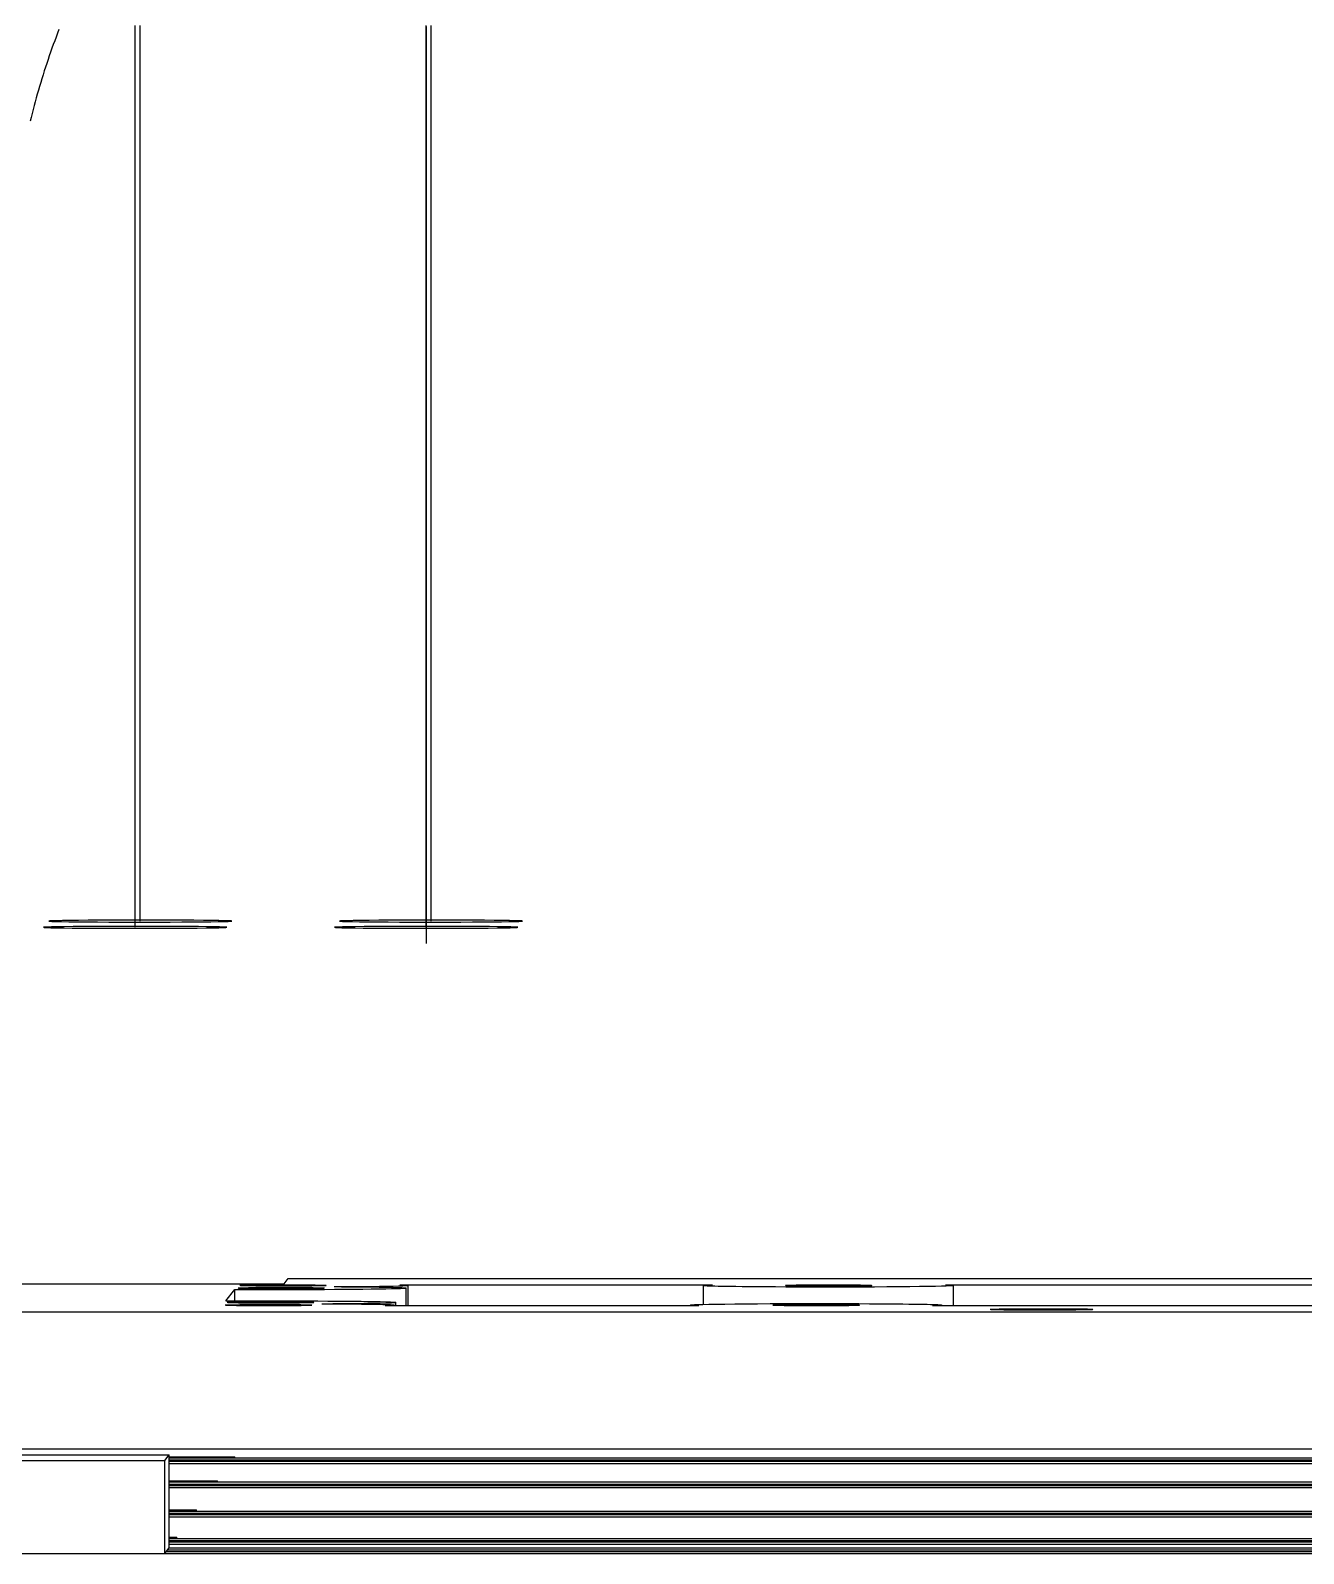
# Model space of a CAD drawing. Header units: millimetres. Extents: x -226 to 218, y -316 to 313.
# Drawn here: x -183.1 to -127.7, y -245.1 to -178.8 of the extents above; entities that cross this region are included whole.
import ezdxf

# ---------------------------------------------------------------- set-up
doc = ezdxf.new("R2010")
doc.units = ezdxf.units.MM
doc.layers.add('SKETCH', color=5, linetype='Continuous')
doc.layers.add('VISIBLE', color=7, linetype='Continuous')

msp = doc.modelspace()

# ---------------------------------------------------------------- linework, layer by layer
at = {"layer": 'SKETCH', "flags": 128}
for points in [[(-181.828, -178.717), (-181.89, -178.879), (-181.952, -179.041), (-182.012, -179.203), (-182.072, -179.366), (-182.131, -179.53), (-182.189, -179.694), (-182.246, -179.858), (-182.303, -180.023), (-182.358, -180.189), (-182.413, -180.354), (-182.466, -180.52), (-182.519, -180.687), (-182.571, -180.854), (-182.621, -181.021), (-182.671, -181.188), (-182.72, -181.356), (-182.768, -181.524), (-182.815, -181.692), (-182.861, -181.86), (-182.906, -182.029), (-182.95, -182.198), (-182.994, -182.368), (-183.036, -182.538), (-183.078, -182.709)], [(-178.509, -217.801), (-178.509, -217.567), (-178.509, -217.334), (-178.509, -217.1), (-178.509, -216.866), (-178.509, -216.632), (-178.509, -216.399), (-178.509, -216.165), (-178.509, -215.931), (-178.509, -215.697), (-178.509, -215.464), (-178.509, -215.23), (-178.509, -214.996), (-178.509, -214.763), (-178.509, -214.529), (-178.509, -214.295), (-178.509, -214.061), (-178.509, -213.828), (-178.509, -213.594), (-178.509, -213.36), (-178.509, -213.126), (-178.509, -212.893), (-178.509, -212.659), (-178.509, -212.425), (-178.509, -212.191), (-178.509, -211.958), (-178.509, -211.724), (-178.509, -211.49), (-178.509, -211.257), (-178.509, -211.023), (-178.509, -210.789), (-178.509, -210.555), (-178.509, -210.322), (-178.509, -210.088), (-178.509, -209.854), (-178.509, -209.62), (-178.509, -209.387), (-178.509, -209.153), (-178.509, -208.919), (-178.509, -208.685), (-178.509, -208.452), (-178.509, -208.218), (-178.509, -207.984), (-178.509, -207.751), (-178.509, -207.517), (-178.509, -207.283), (-178.509, -207.049), (-178.509, -206.816), (-178.509, -206.582), (-178.509, -206.348), (-178.509, -206.114), (-178.509, -205.881), (-178.509, -205.647), (-178.509, -205.413), (-178.509, -205.18), (-178.509, -204.946), (-178.509, -204.712), (-178.509, -204.478), (-178.509, -204.245), (-178.509, -204.011), (-178.509, -203.777), (-178.509, -203.543), (-178.509, -203.31), (-178.509, -203.076), (-178.509, -202.842), (-178.509, -202.608), (-178.509, -202.375), (-178.509, -202.141), (-178.509, -201.907), (-178.509, -201.674), (-178.509, -201.44), (-178.509, -201.206), (-178.509, -200.972), (-178.509, -200.739), (-178.509, -200.505), (-178.509, -200.271), (-178.509, -200.037), (-178.509, -199.804), (-178.509, -199.57), (-178.509, -199.336), (-178.509, -199.102), (-178.509, -198.869), (-178.509, -198.635), (-178.509, -198.401), (-178.509, -198.168), (-178.509, -197.934), (-178.509, -197.7), (-178.509, -197.466), (-178.509, -197.233), (-178.509, -196.999), (-178.509, -196.765), (-178.509, -196.531), (-178.509, -196.298), (-178.509, -196.064), (-178.509, -195.83), (-178.509, -195.596), (-178.509, -195.363), (-178.509, -195.129), (-178.509, -194.895), (-178.509, -194.662), (-178.509, -194.428), (-178.509, -194.194), (-178.509, -193.96), (-178.509, -193.727), (-178.509, -193.493), (-178.509, -193.259), (-178.509, -193.025), (-178.509, -192.792), (-178.509, -192.558), (-178.509, -192.324), (-178.509, -192.091), (-178.509, -191.857), (-178.509, -191.623), (-178.509, -191.389), (-178.509, -191.156), (-178.509, -190.922), (-178.509, -190.688), (-178.509, -190.454), (-178.509, -190.221), (-178.509, -189.987), (-178.509, -189.753), (-178.509, -189.519), (-178.509, -189.286), (-178.509, -189.052), (-178.509, -188.818), (-178.509, -188.585), (-178.509, -188.351), (-178.509, -188.117), (-178.509, -187.883), (-178.509, -187.65), (-178.509, -187.416), (-178.509, -187.182), (-178.509, -186.948), (-178.509, -186.715), (-178.509, -186.481), (-178.509, -186.247), (-178.509, -186.013), (-178.509, -185.78), (-178.509, -185.546), (-178.509, -185.312), (-178.509, -185.079), (-178.509, -184.845), (-178.509, -184.611), (-178.509, -184.377), (-178.509, -184.144), (-178.509, -183.91), (-178.509, -183.676), (-178.509, -183.442), (-178.509, -183.209), (-178.509, -182.975), (-178.509, -182.741), (-178.509, -182.507), (-178.509, -182.274), (-178.509, -182.04), (-178.509, -181.806), (-178.509, -181.573), (-178.509, -181.339), (-178.509, -181.105), (-178.509, -180.871), (-178.509, -180.638), (-178.509, -180.404), (-178.509, -180.17), (-178.509, -179.936), (-178.509, -179.703), (-178.509, -179.469), (-178.509, -179.235), (-178.509, -179.001), (-178.509, -178.768), (-178.509, -178.534)], [(-178.287, -217.53), (-178.287, -217.296), (-178.287, -217.063), (-178.287, -216.83), (-178.287, -216.596), (-178.287, -216.363), (-178.287, -216.129), (-178.287, -215.896), (-178.287, -215.662), (-178.287, -215.429), (-178.287, -215.195), (-178.287, -214.962), (-178.287, -214.729), (-178.287, -214.495), (-178.287, -214.262), (-178.287, -214.028), (-178.287, -213.795), (-178.287, -213.561), (-178.287, -213.328), (-178.287, -213.094), (-178.287, -212.861), (-178.287, -212.628), (-178.287, -212.394), (-178.287, -212.161), (-178.287, -211.927), (-178.287, -211.694), (-178.287, -211.46), (-178.287, -211.227), (-178.287, -210.994), (-178.287, -210.76), (-178.287, -210.527), (-178.287, -210.293), (-178.287, -210.06), (-178.287, -209.826), (-178.287, -209.593), (-178.287, -209.359), (-178.287, -209.126), (-178.287, -208.893), (-178.287, -208.659), (-178.287, -208.426), (-178.287, -208.192), (-178.287, -207.959), (-178.287, -207.725), (-178.287, -207.492), (-178.287, -207.258), (-178.287, -207.025), (-178.287, -206.792), (-178.287, -206.558), (-178.287, -206.325), (-178.287, -206.091), (-178.287, -205.858), (-178.287, -205.624), (-178.287, -205.391), (-178.287, -205.157), (-178.287, -204.924), (-178.287, -204.691), (-178.287, -204.457), (-178.287, -204.224), (-178.287, -203.99), (-178.287, -203.757), (-178.287, -203.523), (-178.287, -203.29), (-178.287, -203.057), (-178.287, -202.823), (-178.287, -202.59), (-178.287, -202.356), (-178.287, -202.123), (-178.287, -201.889), (-178.287, -201.656), (-178.287, -201.422), (-178.287, -201.189), (-178.287, -200.956), (-178.287, -200.722), (-178.287, -200.489), (-178.287, -200.255), (-178.287, -200.022), (-178.287, -199.788), (-178.287, -199.555), (-178.287, -199.321), (-178.287, -199.088), (-178.287, -198.855), (-178.287, -198.621), (-178.287, -198.388), (-178.287, -198.154), (-178.287, -197.921), (-178.287, -197.687), (-178.287, -197.454), (-178.287, -197.22), (-178.287, -196.987), (-178.287, -196.754), (-178.287, -196.52), (-178.287, -196.287), (-178.287, -196.053), (-178.287, -195.82), (-178.287, -195.586), (-178.287, -195.353), (-178.287, -195.12), (-178.287, -194.886), (-178.287, -194.653), (-178.287, -194.419), (-178.287, -194.186), (-178.287, -193.952), (-178.287, -193.719), (-178.287, -193.485), (-178.287, -193.252), (-178.287, -193.019), (-178.287, -192.785), (-178.287, -192.552), (-178.287, -192.318), (-178.287, -192.085), (-178.287, -191.851), (-178.287, -191.618), (-178.287, -191.384), (-178.287, -191.151), (-178.287, -190.918), (-178.287, -190.684), (-178.287, -190.451), (-178.287, -190.217), (-178.287, -189.984), (-178.287, -189.75), (-178.287, -189.517), (-178.287, -189.283), (-178.287, -189.05), (-178.287, -188.817), (-178.287, -188.583), (-178.287, -188.35), (-178.287, -188.116), (-178.287, -187.883), (-178.287, -187.649), (-178.287, -187.416), (-178.287, -187.183), (-178.287, -186.949), (-178.287, -186.716), (-178.287, -186.482), (-178.287, -186.249), (-178.287, -186.015), (-178.287, -185.782), (-178.287, -185.548), (-178.287, -185.315), (-178.287, -185.082), (-178.287, -184.848), (-178.287, -184.615), (-178.287, -184.381), (-178.287, -184.148), (-178.287, -183.914), (-178.287, -183.681), (-178.287, -183.447), (-178.287, -183.214), (-178.287, -182.981), (-178.287, -182.747), (-178.287, -182.514), (-178.287, -182.28), (-178.287, -182.047), (-178.287, -181.813), (-178.287, -181.58), (-178.287, -181.346), (-178.287, -181.113), (-178.287, -180.88), (-178.287, -180.646), (-178.287, -180.413), (-178.287, -180.179), (-178.287, -179.946), (-178.287, -179.712), (-178.287, -179.479), (-178.287, -179.246), (-178.287, -179.012), (-178.287, -178.779), (-178.287, -178.545)], [(-165.844, -217.801), (-165.844, -217.567), (-165.844, -217.334), (-165.844, -217.1), (-165.844, -216.866), (-165.844, -216.632), (-165.844, -216.399), (-165.844, -216.165), (-165.844, -215.931), (-165.844, -215.697), (-165.844, -215.464), (-165.844, -215.23), (-165.844, -214.996), (-165.844, -214.763), (-165.844, -214.529), (-165.844, -214.295), (-165.844, -214.061), (-165.844, -213.828), (-165.844, -213.594), (-165.844, -213.36), (-165.844, -213.126), (-165.844, -212.893), (-165.844, -212.659), (-165.844, -212.425), (-165.844, -212.191), (-165.844, -211.958), (-165.844, -211.724), (-165.844, -211.49), (-165.844, -211.257), (-165.844, -211.023), (-165.844, -210.789), (-165.844, -210.555), (-165.844, -210.322), (-165.844, -210.088), (-165.844, -209.854), (-165.844, -209.62), (-165.844, -209.387), (-165.844, -209.153), (-165.844, -208.919), (-165.844, -208.685), (-165.844, -208.452), (-165.844, -208.218), (-165.844, -207.984), (-165.844, -207.751), (-165.844, -207.517), (-165.844, -207.283), (-165.844, -207.049), (-165.844, -206.816), (-165.844, -206.582), (-165.844, -206.348), (-165.844, -206.114), (-165.844, -205.881), (-165.844, -205.647), (-165.844, -205.413), (-165.844, -205.18), (-165.844, -204.946), (-165.844, -204.712), (-165.844, -204.478), (-165.844, -204.245), (-165.844, -204.011), (-165.844, -203.777), (-165.844, -203.543), (-165.844, -203.31), (-165.844, -203.076), (-165.844, -202.842), (-165.844, -202.608), (-165.844, -202.375), (-165.844, -202.141), (-165.844, -201.907), (-165.844, -201.674), (-165.844, -201.44), (-165.844, -201.206), (-165.844, -200.972), (-165.844, -200.739), (-165.844, -200.505), (-165.844, -200.271), (-165.844, -200.037), (-165.844, -199.804), (-165.844, -199.57), (-165.844, -199.336), (-165.844, -199.102), (-165.844, -198.869), (-165.844, -198.635), (-165.844, -198.401), (-165.844, -198.168), (-165.844, -197.934), (-165.844, -197.7), (-165.844, -197.466), (-165.844, -197.233), (-165.844, -196.999), (-165.844, -196.765), (-165.844, -196.531), (-165.844, -196.298), (-165.844, -196.064), (-165.844, -195.83), (-165.844, -195.596), (-165.844, -195.363), (-165.844, -195.129), (-165.844, -194.895), (-165.844, -194.662), (-165.844, -194.428), (-165.844, -194.194), (-165.844, -193.96), (-165.844, -193.727), (-165.844, -193.493), (-165.844, -193.259), (-165.844, -193.025), (-165.844, -192.792), (-165.844, -192.558), (-165.844, -192.324), (-165.844, -192.091), (-165.844, -191.857), (-165.844, -191.623), (-165.844, -191.389), (-165.844, -191.156), (-165.844, -190.922), (-165.844, -190.688), (-165.844, -190.454), (-165.844, -190.221), (-165.844, -189.987), (-165.844, -189.753), (-165.844, -189.519), (-165.844, -189.286), (-165.844, -189.052), (-165.844, -188.818), (-165.844, -188.585), (-165.844, -188.351), (-165.844, -188.117), (-165.844, -187.883), (-165.844, -187.65), (-165.844, -187.416), (-165.844, -187.182), (-165.844, -186.948), (-165.844, -186.715), (-165.844, -186.481), (-165.844, -186.247), (-165.844, -186.013), (-165.844, -185.78), (-165.844, -185.546), (-165.844, -185.312), (-165.844, -185.079), (-165.844, -184.845), (-165.844, -184.611), (-165.844, -184.377), (-165.844, -184.144), (-165.844, -183.91), (-165.844, -183.676), (-165.844, -183.442), (-165.844, -183.209), (-165.844, -182.975), (-165.844, -182.741), (-165.844, -182.507), (-165.844, -182.274), (-165.844, -182.04), (-165.844, -181.806), (-165.844, -181.573), (-165.844, -181.339), (-165.844, -181.105), (-165.844, -180.871), (-165.844, -180.638), (-165.844, -180.404), (-165.844, -180.17), (-165.844, -179.936), (-165.844, -179.703), (-165.844, -179.469), (-165.844, -179.235), (-165.844, -179.001), (-165.844, -178.768), (-165.844, -178.534)], [(-165.843, -178.585), (-165.843, -178.841), (-165.843, -179.096), (-165.843, -179.352), (-165.843, -179.608), (-165.843, -179.864), (-165.843, -180.12), (-165.843, -180.376), (-165.843, -180.632), (-165.843, -180.888), (-165.843, -181.144), (-165.843, -181.4), (-165.843, -181.656), (-165.843, -181.912), (-165.843, -182.168), (-165.843, -182.423), (-165.843, -182.679), (-165.843, -182.935), (-165.843, -183.191), (-165.843, -183.447), (-165.843, -183.703), (-165.843, -183.959), (-165.843, -184.215), (-165.843, -184.471), (-165.843, -184.727), (-165.843, -184.983), (-165.843, -185.239), (-165.843, -185.495), (-165.843, -185.751), (-165.843, -186.006), (-165.843, -186.262), (-165.843, -186.518), (-165.843, -186.774), (-165.843, -187.03), (-165.843, -187.286), (-165.843, -187.542), (-165.843, -187.798), (-165.843, -188.054), (-165.843, -188.31), (-165.843, -188.566), (-165.843, -188.822), (-165.843, -189.078), (-165.843, -189.334), (-165.843, -189.59), (-165.843, -189.846), (-165.843, -190.102), (-165.843, -190.358), (-165.843, -190.614), (-165.843, -190.87), (-165.843, -191.126), (-165.843, -191.382), (-165.843, -191.637), (-165.843, -191.893), (-165.843, -192.149), (-165.843, -192.405), (-165.843, -192.661), (-165.843, -192.917), (-165.843, -193.173), (-165.843, -193.429), (-165.843, -193.685), (-165.843, -193.941), (-165.843, -194.197), (-165.843, -194.453), (-165.843, -194.709), (-165.843, -194.965), (-165.843, -195.221), (-165.843, -195.477), (-165.843, -195.733), (-165.843, -195.989), (-165.843, -196.245), (-165.843, -196.5), (-165.843, -196.756), (-165.843, -197.012), (-165.843, -197.268), (-165.843, -197.524), (-165.843, -197.78), (-165.843, -198.036), (-165.843, -198.292), (-165.843, -198.548), (-165.843, -198.804), (-165.843, -199.06), (-165.843, -199.316), (-165.843, -199.572), (-165.843, -199.827), (-165.843, -200.083), (-165.843, -200.339), (-165.843, -200.595), (-165.843, -200.851), (-165.843, -201.107), (-165.843, -201.363), (-165.843, -201.619), (-165.843, -201.875), (-165.843, -202.131), (-165.843, -202.387), (-165.843, -202.643), (-165.843, -202.899), (-165.843, -203.155), (-165.843, -203.41), (-165.843, -203.666), (-165.843, -203.922), (-165.843, -204.178), (-165.843, -204.434), (-165.843, -204.69), (-165.843, -204.946), (-165.843, -205.202), (-165.843, -205.458), (-165.843, -205.714), (-165.843, -205.97), (-165.843, -206.226), (-165.843, -206.482), (-165.843, -206.738), (-165.843, -206.994), (-165.843, -207.25), (-165.843, -207.505), (-165.843, -207.761), (-165.843, -208.017), (-165.843, -208.273), (-165.843, -208.529), (-165.843, -208.785), (-165.843, -209.041), (-165.843, -209.297), (-165.843, -209.553), (-165.843, -209.809), (-165.843, -210.065), (-165.843, -210.321), (-165.843, -210.577), (-165.843, -210.833), (-165.843, -211.089), (-165.843, -211.345), (-165.843, -211.601), (-165.843, -211.857), (-165.843, -212.113), (-165.843, -212.369), (-165.843, -212.625), (-165.843, -212.881), (-165.843, -213.137), (-165.843, -213.393), (-165.843, -213.649), (-165.843, -213.904), (-165.843, -214.16), (-165.843, -214.416), (-165.843, -214.672), (-165.843, -214.928), (-165.843, -215.184), (-165.843, -215.44), (-165.843, -215.696), (-165.843, -215.952), (-165.843, -216.208), (-165.843, -216.464), (-165.843, -216.72), (-165.843, -216.976), (-165.843, -217.232), (-165.843, -217.487), (-165.843, -217.743), (-165.843, -217.999), (-165.843, -218.255), (-165.843, -218.511)], [(-165.637, -217.53), (-165.637, -217.296), (-165.637, -217.063), (-165.637, -216.83), (-165.637, -216.596), (-165.637, -216.363), (-165.637, -216.129), (-165.637, -215.896), (-165.637, -215.662), (-165.637, -215.429), (-165.637, -215.195), (-165.637, -214.962), (-165.637, -214.729), (-165.637, -214.495), (-165.637, -214.262), (-165.637, -214.028), (-165.637, -213.795), (-165.637, -213.561), (-165.637, -213.328), (-165.637, -213.094), (-165.637, -212.861), (-165.637, -212.628), (-165.637, -212.394), (-165.637, -212.161), (-165.637, -211.927), (-165.637, -211.694), (-165.637, -211.46), (-165.637, -211.227), (-165.637, -210.994), (-165.637, -210.76), (-165.637, -210.527), (-165.637, -210.293), (-165.637, -210.06), (-165.637, -209.826), (-165.637, -209.593), (-165.637, -209.359), (-165.637, -209.126), (-165.637, -208.893), (-165.637, -208.659), (-165.637, -208.426), (-165.637, -208.192), (-165.637, -207.959), (-165.637, -207.725), (-165.637, -207.492), (-165.637, -207.258), (-165.637, -207.025), (-165.637, -206.792), (-165.637, -206.558), (-165.637, -206.325), (-165.637, -206.091), (-165.637, -205.858), (-165.637, -205.624), (-165.637, -205.391), (-165.637, -205.157), (-165.637, -204.924), (-165.637, -204.691), (-165.637, -204.457), (-165.637, -204.224), (-165.637, -203.99), (-165.637, -203.757), (-165.637, -203.523), (-165.637, -203.29), (-165.637, -203.057), (-165.637, -202.823), (-165.637, -202.59), (-165.637, -202.356), (-165.637, -202.123), (-165.637, -201.889), (-165.637, -201.656), (-165.637, -201.422), (-165.637, -201.189), (-165.637, -200.956), (-165.637, -200.722), (-165.637, -200.489), (-165.637, -200.255), (-165.637, -200.022), (-165.637, -199.788), (-165.637, -199.555), (-165.637, -199.321), (-165.637, -199.088), (-165.637, -198.855), (-165.637, -198.621), (-165.637, -198.388), (-165.637, -198.154), (-165.637, -197.921), (-165.637, -197.687), (-165.637, -197.454), (-165.637, -197.22), (-165.637, -196.987), (-165.637, -196.754), (-165.637, -196.52), (-165.637, -196.287), (-165.637, -196.053), (-165.637, -195.82), (-165.637, -195.586), (-165.637, -195.353), (-165.637, -195.12), (-165.637, -194.886), (-165.637, -194.653), (-165.637, -194.419), (-165.637, -194.186), (-165.637, -193.952), (-165.637, -193.719), (-165.637, -193.485), (-165.637, -193.252), (-165.637, -193.019), (-165.637, -192.785), (-165.637, -192.552), (-165.637, -192.318), (-165.637, -192.085), (-165.637, -191.851), (-165.637, -191.618), (-165.637, -191.384), (-165.637, -191.151), (-165.637, -190.918), (-165.637, -190.684), (-165.637, -190.451), (-165.637, -190.217), (-165.637, -189.984), (-165.637, -189.75), (-165.637, -189.517), (-165.637, -189.283), (-165.637, -189.05), (-165.637, -188.817), (-165.637, -188.583), (-165.637, -188.35), (-165.637, -188.116), (-165.637, -187.883), (-165.637, -187.649), (-165.637, -187.416), (-165.637, -187.183), (-165.637, -186.949), (-165.637, -186.716), (-165.637, -186.482), (-165.637, -186.249), (-165.637, -186.015), (-165.637, -185.782), (-165.637, -185.548), (-165.637, -185.315), (-165.637, -185.082), (-165.637, -184.848), (-165.637, -184.615), (-165.637, -184.381), (-165.637, -184.148), (-165.637, -183.914), (-165.637, -183.681), (-165.637, -183.447), (-165.637, -183.214), (-165.637, -182.981), (-165.637, -182.747), (-165.637, -182.514), (-165.637, -182.28), (-165.637, -182.047), (-165.637, -181.813), (-165.637, -181.58), (-165.637, -181.346), (-165.637, -181.113), (-165.637, -180.88), (-165.637, -180.646), (-165.637, -180.413), (-165.637, -180.179), (-165.637, -179.946), (-165.637, -179.712), (-165.637, -179.479), (-165.637, -179.246), (-165.637, -179.012), (-165.637, -178.779), (-165.637, -178.545)], [(-174.303, -217.53), (-174.335, -217.524), (-174.441, -217.518), (-174.619, -217.513), (-174.865, -217.507), (-175.174, -217.503), (-175.542, -217.498), (-175.961, -217.494), (-176.423, -217.491), (-176.919, -217.489), (-177.442, -217.487), (-177.98, -217.487), (-178.523, -217.487), (-179.063, -217.487), (-179.587, -217.489), (-180.088, -217.491), (-180.555, -217.494), (-180.98, -217.498), (-181.355, -217.503), (-181.672, -217.507), (-181.927, -217.513), (-182.113, -217.518), (-182.229, -217.524), (-182.271, -217.53), (-182.239, -217.536), (-182.133, -217.542), (-181.956, -217.547), (-181.71, -217.552), (-181.4, -217.557), (-181.033, -217.562), (-180.614, -217.565), (-180.152, -217.568), (-179.655, -217.571), (-179.132, -217.572), (-178.594, -217.573), (-178.05, -217.573), (-177.511, -217.572), (-176.986, -217.571), (-176.485, -217.568), (-176.018, -217.565), (-175.593, -217.562), (-175.218, -217.557), (-174.901, -217.552), (-174.646, -217.547), (-174.46, -217.542), (-174.345, -217.536), (-174.303, -217.53)], [(-161.653, -217.53), (-161.686, -217.524), (-161.792, -217.518), (-161.97, -217.513), (-162.217, -217.507), (-162.527, -217.503), (-162.894, -217.498), (-163.313, -217.494), (-163.776, -217.491), (-164.272, -217.489), (-164.795, -217.487), (-165.333, -217.487), (-165.876, -217.487), (-166.416, -217.487), (-166.94, -217.489), (-167.441, -217.491), (-167.908, -217.494), (-168.332, -217.498), (-168.707, -217.503), (-169.024, -217.507), (-169.278, -217.513), (-169.465, -217.518), (-169.58, -217.524), (-169.622, -217.53), (-169.589, -217.536), (-169.483, -217.542), (-169.305, -217.547), (-169.059, -217.552), (-168.749, -217.557), (-168.381, -217.562), (-167.962, -217.565), (-167.5, -217.568), (-167.003, -217.571), (-166.481, -217.572), (-165.942, -217.573), (-165.398, -217.573), (-164.859, -217.572), (-164.334, -217.571), (-163.833, -217.568), (-163.367, -217.565), (-162.942, -217.562), (-162.567, -217.557), (-162.25, -217.552), (-161.996, -217.547), (-161.81, -217.542), (-161.695, -217.536), (-161.653, -217.53)], [(-174.52, -217.801), (-174.552, -217.795), (-174.659, -217.789), (-174.836, -217.784), (-175.083, -217.778), (-175.393, -217.774), (-175.761, -217.769), (-176.18, -217.766), (-176.643, -217.762), (-177.14, -217.76), (-177.663, -217.759), (-178.201, -217.758), (-178.746, -217.758), (-179.286, -217.759), (-179.811, -217.76), (-180.312, -217.762), (-180.78, -217.766), (-181.205, -217.769), (-181.581, -217.774), (-181.899, -217.778), (-182.153, -217.784), (-182.34, -217.789), (-182.456, -217.795), (-182.498, -217.801), (-182.466, -217.807), (-182.36, -217.813), (-182.182, -217.818), (-181.936, -217.824), (-181.626, -217.828), (-181.258, -217.833), (-180.839, -217.837), (-180.376, -217.84), (-179.879, -217.842), (-179.356, -217.844), (-178.817, -217.844), (-178.272, -217.844), (-177.732, -217.844), (-177.207, -217.842), (-176.705, -217.84), (-176.237, -217.837), (-175.812, -217.833), (-175.437, -217.828), (-175.119, -217.824), (-174.864, -217.818), (-174.677, -217.813), (-174.562, -217.807), (-174.52, -217.801)], [(-161.855, -217.801), (-161.888, -217.795), (-161.994, -217.789), (-162.172, -217.784), (-162.419, -217.778), (-162.729, -217.774), (-163.097, -217.769), (-163.517, -217.766), (-163.98, -217.762), (-164.477, -217.76), (-165, -217.759), (-165.539, -217.758), (-166.083, -217.758), (-166.623, -217.759), (-167.148, -217.76), (-167.649, -217.762), (-168.117, -217.766), (-168.542, -217.769), (-168.917, -217.774), (-169.235, -217.778), (-169.489, -217.784), (-169.676, -217.789), (-169.791, -217.795), (-169.833, -217.801), (-169.8, -217.807), (-169.694, -217.813), (-169.516, -217.818), (-169.27, -217.824), (-168.96, -217.828), (-168.591, -217.833), (-168.172, -217.837), (-167.709, -217.84), (-167.211, -217.842), (-166.688, -217.844), (-166.149, -217.844), (-165.605, -217.844), (-165.065, -217.844), (-164.539, -217.842), (-164.038, -217.84), (-163.57, -217.837), (-163.145, -217.833), (-162.77, -217.828), (-162.452, -217.824), (-162.198, -217.818), (-162.012, -217.813), (-161.896, -217.807), (-161.855, -217.801)]]:
    msp.add_lwpolyline(points, dxfattribs=at)
at = {"layer": 'VISIBLE'}
for p, q in [((-192.783, -233.317), (-172.022, -233.317)), ((-173.95, -233.385), (-173.933, -233.383)), ((-173.95, -233.385), (-173.93, -233.39)), ((-173.933, -233.383), (-173.894, -233.381)), ((-173.93, -233.39), (-173.856, -233.393)), ((-173.894, -233.381), (-173.831, -233.379)), ((-173.856, -233.393), (-173.747, -233.396)), ((-173.831, -233.379), (-173.743, -233.376)), ((-173.747, -233.396), (-173.619, -233.399)), ((-173.743, -233.376), (-173.628, -233.374)), ((-173.628, -233.374), (-173.488, -233.372)), ((-173.619, -233.399), (-173.463, -233.401)), ((-173.488, -233.372), (-173.325, -233.37)), ((-173.463, -233.401), (-173.258, -233.403)), ((-173.325, -233.37), (-173.141, -233.368)), ((-173.258, -233.403), (-172.995, -233.405)), ((-173.141, -233.368), (-172.94, -233.367)), ((-172.94, -233.367), (-172.727, -233.366)), ((-172.727, -233.366), (-172.508, -233.365)), ((-172.508, -233.365), (-172.288, -233.364)), ((-172.288, -233.364), (-172.07, -233.364)), ((-172.07, -233.364), (-171.861, -233.364)), ((-172.022, -233.317), (-171.852, -233.086)), ((-171.861, -233.364), (-171.662, -233.365)), ((-171.852, -233.086), (-35.556, -233.086)), ((-171.662, -233.365), (-171.477, -233.365)), ((-171.477, -233.365), (-171.151, -233.367)), ((-171.206, -233.405), (-171.005, -233.404)), ((-171.151, -233.367), (-170.888, -233.369)), ((-171.005, -233.404), (-170.821, -233.402)), ((-170.888, -233.369), (-170.682, -233.371)), ((-170.821, -233.402), (-170.657, -233.4)), ((-170.821, -233.402), (-170.657, -233.4)), ((-170.682, -233.371), (-170.527, -233.373)), ((-170.657, -233.4), (-170.517, -233.398)), ((-170.527, -233.373), (-170.399, -233.376)), ((-170.517, -233.398), (-170.403, -233.396)), ((-170.403, -233.396), (-170.315, -233.394)), ((-170.399, -233.376), (-170.29, -233.379)), ((-170.315, -233.394), (-170.252, -233.391)), ((-170.29, -233.379), (-170.215, -233.383)), ((-170.252, -233.391), (-170.213, -233.389)), ((-170.215, -233.383), (-170.195, -233.387)), ((-170.213, -233.389), (-170.195, -233.387)), ((-167.048, -233.41), (-166.866, -233.404)), ((-166.99, -233.363), (-166.84, -233.368)), ((-166.99, -233.363), (-153.39, -233.363)), ((-166.866, -233.404), (-166.736, -233.398)), ((-166.84, -233.368), (-166.728, -233.374)), ((-166.736, -233.398), (-166.659, -233.392)), ((-166.728, -233.374), (-166.658, -233.38)), ((-166.659, -233.392), (-166.634, -233.386)), ((-166.658, -233.38), (-166.634, -233.386)), ((-166.634, -234.266), (-166.634, -233.386)), ((-153.777, -233.386), (-153.762, -233.382)), ((-153.777, -233.386), (-153.762, -233.382)), ((-153.777, -234.215), (-153.777, -233.386)), ((-153.777, -233.386), (-153.771, -233.39)), ((-153.771, -233.39), (-153.743, -233.394)), ((-153.762, -233.382), (-153.727, -233.378)), ((-153.762, -233.382), (-153.727, -233.378)), ((-153.743, -233.394), (-153.694, -233.398)), ((-153.727, -233.378), (-153.671, -233.374)), ((-153.727, -233.378), (-153.671, -233.374)), ((-153.694, -233.398), (-153.624, -233.402)), ((-153.671, -233.374), (-153.595, -233.37)), ((-153.624, -233.402), (-153.534, -233.405)), ((-153.595, -233.37), (-153.501, -233.367)), ((-153.501, -233.367), (-153.39, -233.363)), ((-153.501, -233.367), (-153.39, -233.363)), ((-150.216, -233.385), (-150.199, -233.383)), ((-150.216, -233.385), (-150.196, -233.39)), ((-150.199, -233.383), (-150.16, -233.381)), ((-150.196, -233.39), (-150.121, -233.393)), ((-150.16, -233.381), (-150.098, -233.379)), ((-150.121, -233.393), (-150.012, -233.396)), ((-150.098, -233.379), (-150.009, -233.376)), ((-150.012, -233.396), (-149.883, -233.399)), ((-150.009, -233.376), (-149.895, -233.374)), ((-149.895, -233.374), (-149.756, -233.372)), ((-149.883, -233.399), (-149.728, -233.401)), ((-149.756, -233.372), (-149.592, -233.37)), ((-149.728, -233.401), (-149.522, -233.403)), ((-149.592, -233.37), (-149.408, -233.368)), ((-149.522, -233.403), (-149.258, -233.405)), ((-149.408, -233.368), (-149.208, -233.367)), ((-149.208, -233.367), (-148.995, -233.366)), ((-148.995, -233.366), (-148.776, -233.365)), ((-148.776, -233.365), (-148.556, -233.364)), ((-148.556, -233.364), (-148.338, -233.364)), ((-148.338, -233.364), (-148.129, -233.364)), ((-148.129, -233.364), (-147.93, -233.365)), ((-147.93, -233.365), (-147.745, -233.365)), ((-147.745, -233.365), (-147.419, -233.367)), ((-147.469, -233.405), (-147.269, -233.404)), ((-147.419, -233.367), (-147.155, -233.369)), ((-147.269, -233.404), (-147.085, -233.402)), ((-147.155, -233.369), (-146.95, -233.371)), ((-147.085, -233.402), (-146.921, -233.4)), ((-146.95, -233.371), (-146.794, -233.373)), ((-146.921, -233.4), (-146.782, -233.398)), ((-146.794, -233.373), (-146.666, -233.376)), ((-146.782, -233.398), (-146.668, -233.396)), ((-146.668, -233.396), (-146.58, -233.394)), ((-146.666, -233.376), (-146.556, -233.379)), ((-146.58, -233.394), (-146.517, -233.391)), ((-146.556, -233.379), (-146.481, -233.383)), ((-146.517, -233.391), (-146.478, -233.389)), ((-146.481, -233.383), (-146.461, -233.387)), ((-146.478, -233.389), (-146.461, -233.387)), ((-143.258, -233.363), (-143.144, -233.367)), ((-143.258, -233.363), (-64.396, -233.363)), ((-143.221, -233.407), (-143.07, -233.401)), ((-143.144, -233.367), (-143.047, -233.371)), ((-143.07, -233.401), (-142.969, -233.396)), ((-143.047, -233.371), (-142.971, -233.375)), ((-142.971, -233.375), (-142.92, -233.38)), ((-142.969, -233.396), (-142.914, -233.39)), ((-142.92, -233.38), (-142.9, -233.385)), ((-142.914, -233.39), (-142.9, -233.385)), ((-142.9, -234.266), (-142.9, -233.385)), ((-174.559, -234.067), (-174.181, -233.561)), ((-174.559, -234.067), (-174.155, -234.066)), ((-174.181, -234.066), (-174.181, -233.561)), ((-174.181, -233.561), (-173.868, -233.562)), ((-174.155, -234.066), (-173.732, -234.065)), ((-174.036, -233.501), (-174.019, -233.499)), ((-174.036, -233.501), (-174.017, -233.505)), ((-174.019, -233.499), (-173.98, -233.496)), ((-174.017, -233.505), (-173.942, -233.509)), ((-173.98, -233.496), (-173.917, -233.494)), ((-173.942, -233.509), (-173.833, -233.512)), ((-173.917, -233.494), (-173.829, -233.492)), ((-173.868, -233.562), (-173.535, -233.563)), ((-173.833, -233.512), (-173.705, -233.514)), ((-173.829, -233.492), (-173.714, -233.489)), ((-173.732, -234.065), (-173.292, -234.064)), ((-173.714, -233.489), (-173.574, -233.487)), ((-173.705, -233.514), (-173.549, -233.516)), ((-173.574, -233.487), (-173.411, -233.485)), ((-173.549, -233.516), (-173.344, -233.519)), ((-173.535, -233.563), (-173.181, -233.564)), ((-173.411, -233.485), (-173.226, -233.484)), ((-173.344, -233.519), (-173.08, -233.521)), ((-173.292, -234.064), (-172.84, -234.063)), ((-173.226, -233.484), (-173.025, -233.482)), ((-173.181, -233.564), (-172.807, -233.565)), ((-173.08, -233.521), (-172.754, -233.522)), ((-173.025, -233.482), (-172.813, -233.481)), ((-172.995, -233.405), (-172.669, -233.407)), ((-172.84, -234.063), (-172.38, -234.063)), ((-172.813, -233.481), (-172.593, -233.48)), ((-172.807, -233.565), (-172.415, -233.565)), ((-172.754, -233.522), (-172.569, -233.523)), ((-172.669, -233.407), (-172.483, -233.408)), ((-172.593, -233.48), (-172.373, -233.48)), ((-172.569, -233.523), (-172.37, -233.523)), ((-172.483, -233.408), (-172.285, -233.408)), ((-172.415, -233.565), (-172.007, -233.565)), ((-172.38, -234.063), (-171.916, -234.064)), ((-172.373, -233.48), (-172.156, -233.48)), ((-172.37, -233.523), (-172.16, -233.523)), ((-172.285, -233.408), (-172.075, -233.408)), ((-172.16, -233.523), (-171.943, -233.523)), ((-172.156, -233.48), (-171.946, -233.48)), ((-172.075, -233.408), (-171.858, -233.408)), ((-172.007, -233.565), (-171.585, -233.565)), ((-171.946, -233.48), (-171.747, -233.48)), ((-171.943, -233.523), (-171.722, -233.523)), ((-171.916, -234.064), (-171.455, -234.064)), ((-171.858, -233.408), (-171.637, -233.407)), ((-171.747, -233.48), (-171.562, -233.481)), ((-171.722, -233.523), (-171.503, -233.522)), ((-171.637, -233.407), (-171.418, -233.407)), ((-171.585, -233.565), (-171.152, -233.564)), ((-171.562, -233.481), (-171.236, -233.482)), ((-171.503, -233.522), (-171.29, -233.521)), ((-171.455, -234.064), (-171, -234.066)), ((-171.418, -233.407), (-171.206, -233.405)), ((-171.29, -233.521), (-171.089, -233.519)), ((-171.236, -233.482), (-170.972, -233.484)), ((-171.152, -233.564), (-170.713, -233.563)), ((-171.089, -233.519), (-170.905, -233.518)), ((-171, -234.066), (-170.557, -234.068)), ((-170.972, -233.484), (-170.767, -233.487)), ((-170.905, -233.518), (-170.741, -233.516)), ((-170.767, -233.487), (-170.611, -233.489)), ((-170.741, -233.516), (-170.602, -233.514)), ((-170.741, -233.516), (-170.602, -233.514)), ((-170.713, -233.563), (-170.272, -233.561)), ((-170.611, -233.489), (-170.483, -233.491)), ((-170.602, -233.514), (-170.487, -233.511)), ((-170.487, -233.511), (-170.399, -233.509)), ((-170.483, -233.491), (-170.374, -233.494)), ((-170.399, -233.509), (-170.336, -233.507)), ((-170.374, -233.494), (-170.299, -233.498)), ((-170.336, -233.507), (-170.297, -233.504)), ((-170.299, -233.498), (-170.279, -233.502)), ((-170.297, -233.504), (-170.279, -233.502)), ((-170.272, -233.561), (-169.835, -233.559)), ((-169.849, -233.444), (-169.425, -233.441)), ((-169.849, -233.444), (-169.531, -233.446)), ((-169.835, -233.559), (-169.406, -233.556)), ((-169.531, -233.446), (-169.223, -233.448)), ((-169.425, -233.441), (-169.008, -233.438)), ((-169.406, -233.556), (-168.993, -233.553)), ((-169.223, -233.448), (-168.926, -233.45)), ((-169.008, -233.438), (-168.607, -233.435)), ((-168.993, -233.553), (-168.602, -233.549)), ((-168.926, -233.45), (-168.643, -233.453)), ((-168.643, -233.453), (-168.376, -233.455)), ((-168.607, -233.435), (-168.226, -233.431)), ((-168.602, -233.549), (-168.237, -233.545)), ((-168.376, -233.455), (-168.125, -233.458)), ((-168.237, -233.545), (-167.904, -233.541)), ((-168.226, -233.431), (-167.874, -233.426)), ((-168.125, -233.458), (-167.893, -233.462)), ((-167.904, -233.541), (-167.607, -233.536)), ((-167.893, -233.462), (-167.681, -233.465)), ((-167.874, -233.426), (-167.556, -233.421)), ((-167.681, -233.465), (-167.5, -233.468)), ((-167.607, -233.536), (-167.351, -233.531)), ((-167.556, -233.421), (-167.279, -233.416)), ((-167.5, -233.468), (-167.33, -233.472)), ((-167.351, -233.531), (-167.138, -233.526)), ((-167.33, -233.472), (-167.173, -233.476)), ((-167.279, -233.416), (-167.048, -233.41)), ((-167.173, -233.476), (-167.034, -233.48)), ((-167.138, -233.526), (-166.969, -233.52)), ((-167.034, -233.48), (-166.915, -233.484)), ((-166.969, -233.52), (-166.844, -233.515)), ((-166.915, -233.484), (-166.82, -233.489)), ((-166.844, -233.515), (-166.762, -233.509)), ((-166.82, -233.489), (-166.754, -233.493)), ((-166.762, -233.509), (-166.721, -233.504)), ((-166.754, -233.493), (-166.72, -233.499)), ((-166.721, -233.504), (-166.72, -233.499)), ((-166.72, -234.266), (-166.72, -233.499)), ((-153.534, -233.405), (-153.424, -233.409)), ((-153.424, -233.409), (-153.295, -233.413)), ((-153.295, -233.413), (-153.149, -233.416)), ((-153.149, -233.416), (-152.987, -233.419)), ((-152.987, -233.419), (-152.811, -233.423)), ((-152.811, -233.423), (-152.605, -233.426)), ((-152.605, -233.426), (-152.368, -233.429)), ((-152.368, -233.429), (-152.098, -233.432)), ((-152.098, -233.432), (-151.793, -233.435)), ((-151.793, -233.435), (-151.452, -233.438)), ((-151.452, -233.438), (-151.072, -233.441)), ((-151.072, -233.441), (-150.654, -233.444)), ((-150.654, -233.444), (-150.199, -233.446)), ((-150.199, -233.446), (-149.709, -233.448)), ((-149.709, -233.448), (-149.187, -233.449)), ((-149.258, -233.405), (-148.933, -233.407)), ((-149.187, -233.449), (-148.638, -233.449)), ((-148.933, -233.407), (-148.747, -233.408)), ((-148.747, -233.408), (-148.548, -233.408)), ((-148.638, -233.449), (-148.071, -233.449)), ((-148.548, -233.408), (-148.339, -233.408)), ((-148.339, -233.408), (-148.122, -233.408)), ((-148.122, -233.408), (-147.901, -233.407)), ((-148.071, -233.449), (-147.494, -233.449)), ((-147.901, -233.407), (-147.682, -233.407)), ((-147.682, -233.407), (-147.469, -233.405)), ((-147.494, -233.449), (-146.916, -233.447)), ((-146.916, -233.447), (-146.348, -233.445)), ((-146.348, -233.445), (-145.801, -233.442)), ((-145.801, -233.442), (-145.285, -233.438)), ((-145.285, -233.438), (-144.809, -233.434)), ((-144.809, -233.434), (-144.381, -233.429)), ((-144.381, -233.429), (-144.006, -233.424)), ((-144.006, -233.424), (-143.687, -233.419)), ((-143.687, -233.419), (-143.426, -233.413)), ((-143.426, -233.413), (-143.221, -233.407)), ((-193.222, -234.546), (-14.908, -234.546)), ((-174.589, -234.243), (-174.572, -234.24)), ((-174.589, -234.243), (-174.569, -234.247)), ((-174.572, -234.24), (-174.533, -234.238)), ((-174.569, -234.247), (-174.495, -234.25)), ((-174.533, -234.238), (-174.469, -234.236)), ((-174.503, -234.126), (-174.485, -234.124)), ((-174.503, -234.126), (-174.483, -234.13)), ((-174.495, -234.25), (-174.385, -234.253)), ((-174.485, -234.124), (-174.446, -234.122)), ((-174.483, -234.13), (-174.408, -234.134)), ((-174.469, -234.236), (-174.381, -234.233)), ((-174.446, -234.122), (-174.383, -234.119)), ((-174.408, -234.134), (-174.299, -234.137)), ((-174.385, -234.253), (-174.257, -234.256)), ((-174.383, -234.119), (-174.294, -234.117)), ((-174.381, -234.233), (-174.266, -234.231)), ((-174.299, -234.137), (-174.17, -234.14)), ((-174.294, -234.117), (-174.179, -234.115)), ((-174.266, -234.231), (-174.125, -234.229)), ((-174.257, -234.256), (-174.101, -234.258)), ((-174.179, -234.115), (-174.039, -234.113)), ((-174.17, -234.14), (-174.014, -234.142)), ((-174.125, -234.229), (-173.961, -234.227)), ((-174.101, -234.258), (-173.894, -234.26)), ((-174.039, -234.113), (-173.875, -234.111)), ((-174.014, -234.142), (-173.808, -234.144)), ((-173.961, -234.227), (-173.776, -234.225)), ((-173.894, -234.26), (-173.63, -234.263)), ((-173.875, -234.111), (-173.69, -234.109)), ((-173.808, -234.144), (-173.544, -234.146)), ((-173.776, -234.225), (-173.575, -234.224)), ((-173.69, -234.109), (-173.489, -234.107)), ((-173.63, -234.263), (-173.303, -234.264)), ((-173.575, -234.224), (-173.362, -234.223)), ((-173.544, -234.146), (-173.217, -234.148)), ((-173.489, -234.107), (-173.276, -234.106)), ((-173.362, -234.223), (-173.142, -234.222)), ((-173.303, -234.264), (-173.117, -234.265)), ((-173.276, -234.106), (-173.056, -234.106)), ((-173.217, -234.148), (-173.031, -234.149)), ((-173.142, -234.222), (-172.92, -234.221)), ((-173.117, -234.265), (-172.918, -234.265)), ((-173.056, -234.106), (-172.834, -234.105)), ((-173.031, -234.149), (-172.832, -234.149)), ((-172.92, -234.221), (-172.702, -234.221)), ((-172.918, -234.265), (-172.707, -234.265)), ((-172.834, -234.105), (-172.617, -234.105)), ((-172.832, -234.149), (-172.621, -234.149)), ((-172.707, -234.265), (-172.489, -234.265)), ((-172.702, -234.221), (-172.492, -234.221)), ((-172.621, -234.149), (-172.404, -234.149)), ((-172.617, -234.105), (-172.406, -234.105)), ((-172.492, -234.221), (-172.293, -234.222)), ((-172.489, -234.265), (-172.268, -234.265)), ((-172.406, -234.105), (-172.207, -234.105)), ((-172.404, -234.149), (-172.182, -234.148)), ((-172.293, -234.222), (-172.106, -234.222)), ((-172.268, -234.265), (-172.048, -234.264)), ((-172.207, -234.105), (-172.021, -234.106)), ((-172.182, -234.148), (-171.962, -234.148)), ((-172.106, -234.222), (-171.78, -234.224)), ((-172.048, -234.264), (-171.834, -234.263)), ((-172.021, -234.106), (-171.694, -234.108)), ((-171.962, -234.148), (-171.749, -234.146)), ((-171.834, -234.263), (-171.633, -234.261)), ((-171.78, -234.224), (-171.515, -234.226)), ((-171.749, -234.146), (-171.548, -234.145)), ((-171.694, -234.108), (-171.43, -234.11)), ((-171.633, -234.261), (-171.448, -234.26)), ((-171.548, -234.145), (-171.363, -234.143)), ((-171.515, -234.226), (-171.309, -234.228)), ((-171.448, -234.26), (-171.284, -234.258)), ((-171.43, -234.11), (-171.224, -234.112)), ((-171.363, -234.143), (-171.199, -234.141)), ((-171.309, -234.228), (-171.153, -234.23)), ((-171.284, -234.258), (-171.143, -234.255)), ((-171.224, -234.112), (-171.068, -234.114)), ((-171.199, -234.141), (-171.059, -234.139)), ((-171.153, -234.23), (-171.024, -234.233)), ((-171.143, -234.255), (-171.029, -234.253)), ((-171.068, -234.114), (-170.94, -234.117)), ((-171.059, -234.139), (-170.944, -234.137)), ((-171.029, -234.253), (-170.94, -234.251)), ((-171.024, -234.233), (-170.915, -234.236)), ((-170.944, -234.137), (-170.855, -234.135)), ((-170.94, -234.117), (-170.83, -234.12)), ((-170.94, -234.251), (-170.877, -234.248)), ((-170.915, -234.236), (-170.84, -234.24)), ((-170.877, -234.248), (-170.838, -234.246)), ((-170.855, -234.135), (-170.792, -234.132)), ((-170.84, -234.24), (-170.82, -234.244)), ((-170.838, -234.246), (-170.82, -234.244)), ((-170.83, -234.12), (-170.755, -234.123)), ((-170.792, -234.132), (-170.753, -234.13)), ((-170.755, -234.123), (-170.735, -234.128)), ((-170.753, -234.13), (-170.735, -234.128)), ((-170.557, -234.068), (-170.131, -234.07)), ((-170.388, -234.185), (-169.91, -234.182)), ((-170.388, -234.185), (-170.07, -234.187)), ((-170.131, -234.07), (-169.726, -234.073)), ((-170.07, -234.187), (-169.761, -234.189)), ((-169.91, -234.182), (-169.44, -234.179)), ((-169.761, -234.189), (-169.463, -234.191)), ((-169.726, -234.073), (-169.347, -234.076)), ((-169.463, -234.191), (-169.179, -234.194)), ((-169.44, -234.179), (-168.988, -234.174)), ((-169.347, -234.076), (-168.995, -234.079)), ((-169.179, -234.194), (-168.91, -234.197)), ((-168.995, -234.079), (-168.675, -234.082)), ((-168.988, -234.174), (-168.564, -234.169)), ((-168.91, -234.197), (-168.659, -234.2)), ((-168.675, -234.082), (-168.386, -234.086)), ((-168.659, -234.2), (-168.426, -234.203)), ((-168.564, -234.169), (-168.18, -234.164)), ((-168.426, -234.203), (-168.214, -234.206)), ((-168.386, -234.086), (-168.13, -234.09)), ((-168.214, -234.206), (-168.037, -234.21)), ((-168.18, -234.164), (-167.846, -234.157)), ((-168.13, -234.09), (-167.847, -234.096)), ((-168.037, -234.21), (-167.875, -234.213)), ((-167.875, -234.213), (-167.728, -234.216)), ((-167.847, -234.096), (-167.602, -234.101)), ((-167.846, -234.157), (-167.571, -234.151)), ((-167.728, -234.216), (-167.6, -234.22)), ((-167.636, -234.266), (-167.524, -234.263)), ((-167.636, -234.266), (-153.984, -234.266)), ((-167.602, -234.101), (-167.403, -234.108)), ((-167.6, -234.22), (-167.489, -234.224)), ((-167.571, -234.151), (-167.364, -234.144)), ((-167.524, -234.263), (-167.43, -234.259)), ((-167.489, -234.224), (-167.399, -234.228)), ((-167.43, -234.259), (-167.354, -234.255)), ((-167.403, -234.108), (-167.259, -234.115)), ((-167.399, -234.228), (-167.329, -234.232)), ((-167.364, -234.144), (-167.228, -234.136)), ((-167.354, -234.255), (-167.297, -234.251)), ((-167.329, -234.232), (-167.28, -234.235)), ((-167.297, -234.251), (-167.261, -234.247)), ((-167.28, -234.235), (-167.252, -234.239)), ((-167.261, -234.247), (-167.246, -234.244)), ((-167.259, -234.115), (-167.178, -234.122)), ((-167.259, -234.115), (-167.178, -234.122)), ((-167.252, -234.239), (-167.246, -234.244)), ((-167.252, -234.239), (-167.246, -234.244)), ((-167.246, -234.266), (-167.246, -234.244)), ((-167.228, -234.136), (-167.167, -234.129)), ((-167.178, -234.122), (-167.167, -234.129)), ((-167.178, -234.122), (-167.167, -234.129)), ((-167.167, -234.266), (-167.167, -234.129)), ((-154.342, -234.244), (-154.328, -234.239)), ((-154.342, -234.266), (-154.342, -234.244)), ((-154.342, -234.244), (-154.322, -234.249)), ((-154.328, -234.239), (-154.272, -234.233)), ((-154.322, -234.249), (-154.271, -234.254)), ((-154.272, -234.233), (-154.171, -234.228)), ((-154.271, -234.254), (-154.195, -234.258)), ((-154.195, -234.258), (-154.098, -234.263)), ((-154.171, -234.228), (-154.019, -234.222)), ((-154.098, -234.263), (-153.984, -234.266)), ((-154.019, -234.222), (-153.813, -234.216)), ((-153.813, -234.216), (-153.55, -234.21)), ((-153.55, -234.21), (-153.23, -234.205)), ((-153.23, -234.205), (-152.854, -234.2)), ((-152.854, -234.2), (-152.424, -234.195)), ((-152.424, -234.195), (-151.946, -234.191)), ((-151.946, -234.191), (-151.429, -234.187)), ((-151.429, -234.187), (-150.88, -234.184)), ((-150.88, -234.184), (-150.31, -234.182)), ((-150.768, -234.243), (-150.751, -234.24)), ((-150.768, -234.243), (-150.748, -234.247)), ((-150.751, -234.24), (-150.712, -234.238)), ((-150.748, -234.247), (-150.672, -234.25)), ((-150.712, -234.238), (-150.649, -234.236)), ((-150.672, -234.25), (-150.563, -234.253)), ((-150.649, -234.236), (-150.56, -234.233)), ((-150.563, -234.253), (-150.434, -234.256)), ((-150.56, -234.233), (-150.446, -234.231)), ((-150.446, -234.231), (-150.306, -234.229)), ((-150.434, -234.256), (-150.278, -234.258)), ((-150.31, -234.182), (-149.731, -234.18)), ((-150.306, -234.229), (-150.142, -234.227)), ((-150.278, -234.258), (-150.071, -234.26)), ((-150.142, -234.227), (-149.957, -234.225)), ((-150.071, -234.26), (-149.807, -234.263)), ((-149.957, -234.225), (-149.756, -234.224)), ((-149.807, -234.263), (-149.48, -234.264)), ((-149.756, -234.224), (-149.542, -234.223)), ((-149.731, -234.18), (-149.151, -234.179)), ((-149.542, -234.223), (-149.322, -234.222)), ((-149.48, -234.264), (-149.293, -234.265)), ((-149.322, -234.222), (-149.101, -234.221)), ((-149.293, -234.265), (-149.094, -234.265)), ((-149.151, -234.179), (-148.582, -234.179)), ((-149.101, -234.221), (-148.883, -234.221)), ((-149.094, -234.265), (-148.884, -234.265)), ((-148.884, -234.265), (-148.666, -234.265)), ((-148.883, -234.221), (-148.673, -234.221)), ((-148.673, -234.221), (-148.473, -234.222)), ((-148.666, -234.265), (-148.444, -234.265)), ((-148.582, -234.179), (-148.033, -234.18)), ((-148.473, -234.222), (-148.287, -234.222)), ((-148.444, -234.265), (-148.224, -234.264)), ((-148.287, -234.222), (-147.96, -234.224)), ((-148.224, -234.264), (-148.011, -234.263)), ((-148.033, -234.18), (-147.509, -234.181)), ((-148.011, -234.263), (-147.81, -234.261)), ((-147.96, -234.224), (-147.696, -234.226)), ((-147.81, -234.261), (-147.625, -234.26)), ((-147.696, -234.226), (-147.489, -234.228)), ((-147.625, -234.26), (-147.461, -234.258)), ((-147.509, -234.181), (-147.017, -234.183)), ((-147.489, -234.228), (-147.333, -234.23)), ((-147.461, -234.258), (-147.321, -234.255)), ((-147.333, -234.23), (-147.204, -234.233)), ((-147.321, -234.255), (-147.206, -234.253)), ((-147.206, -234.253), (-147.118, -234.251)), ((-147.204, -234.233), (-147.094, -234.236)), ((-147.118, -234.251), (-147.055, -234.248)), ((-147.094, -234.236), (-147.019, -234.24)), ((-147.055, -234.248), (-147.016, -234.246)), ((-147.019, -234.24), (-146.999, -234.244)), ((-147.017, -234.183), (-146.56, -234.185)), ((-147.016, -234.246), (-146.999, -234.244)), ((-146.56, -234.185), (-146.141, -234.188)), ((-146.141, -234.188), (-145.76, -234.19)), ((-145.76, -234.19), (-145.417, -234.193)), ((-145.417, -234.193), (-145.111, -234.197)), ((-145.111, -234.197), (-144.841, -234.2)), ((-144.841, -234.2), (-144.603, -234.203)), ((-144.603, -234.203), (-144.396, -234.206)), ((-144.396, -234.206), (-144.219, -234.21)), ((-144.219, -234.21), (-144.056, -234.213)), ((-144.056, -234.213), (-143.91, -234.216)), ((-143.91, -234.216), (-143.781, -234.22)), ((-143.812, -234.266), (-143.701, -234.263)), ((-143.812, -234.266), (-64.645, -234.266)), ((-143.781, -234.22), (-143.67, -234.224)), ((-143.701, -234.263), (-143.607, -234.259)), ((-143.67, -234.224), (-143.579, -234.228)), ((-143.607, -234.259), (-143.531, -234.255)), ((-143.579, -234.228), (-143.509, -234.232)), ((-143.531, -234.255), (-143.475, -234.251)), ((-143.509, -234.232), (-143.459, -234.235)), ((-143.475, -234.251), (-143.439, -234.247)), ((-143.459, -234.235), (-143.431, -234.239)), ((-143.439, -234.247), (-143.425, -234.244)), ((-143.431, -234.239), (-143.425, -234.244)), ((-143.431, -234.239), (-143.425, -234.244)), ((-143.425, -234.266), (-143.425, -234.244)), ((-141.302, -234.429), (-141.281, -234.426)), ((-141.302, -234.429), (-141.299, -234.431)), ((-141.299, -234.431), (-141.277, -234.433)), ((-141.281, -234.426), (-141.235, -234.423)), ((-141.277, -234.433), (-141.188, -234.438)), ((-141.235, -234.423), (-141.161, -234.42)), ((-141.188, -234.438), (-141.058, -234.441)), ((-141.161, -234.42), (-141.056, -234.418)), ((-141.058, -234.441), (-140.905, -234.444)), ((-141.056, -234.418), (-140.92, -234.415)), ((-140.92, -234.415), (-140.754, -234.412)), ((-140.905, -234.444), (-140.72, -234.447)), ((-140.754, -234.412), (-140.56, -234.41)), ((-140.72, -234.447), (-140.475, -234.45)), ((-140.56, -234.41), (-140.341, -234.408)), ((-140.475, -234.45), (-140.162, -234.452)), ((-140.341, -234.408), (-140.103, -234.406)), ((-140.162, -234.452), (-139.977, -234.453)), ((-140.103, -234.406), (-139.85, -234.405)), ((-139.977, -234.453), (-139.774, -234.454)), ((-139.85, -234.405), (-139.59, -234.404)), ((-139.774, -234.454), (-139.553, -234.455)), ((-139.59, -234.404), (-139.327, -234.403)), ((-139.553, -234.455), (-139.317, -234.455)), ((-139.327, -234.403), (-139.069, -234.403)), ((-139.317, -234.455), (-139.067, -234.456)), ((-139.069, -234.403), (-138.82, -234.403)), ((-139.067, -234.456), (-138.809, -234.455)), ((-138.82, -234.403), (-138.583, -234.404)), ((-138.809, -234.455), (-138.547, -234.455)), ((-138.583, -234.404), (-138.363, -234.404)), ((-138.547, -234.455), (-138.286, -234.454)), ((-138.363, -234.404), (-138.16, -234.405)), ((-138.286, -234.454), (-138.033, -234.452)), ((-138.16, -234.405), (-137.975, -234.406)), ((-138.033, -234.452), (-137.795, -234.451)), ((-137.975, -234.406), (-137.661, -234.409)), ((-137.795, -234.451), (-137.576, -234.449)), ((-137.661, -234.409), (-137.417, -234.412)), ((-137.576, -234.449), (-137.382, -234.446)), ((-137.417, -234.412), (-137.231, -234.414)), ((-137.382, -234.446), (-137.216, -234.444)), ((-137.231, -234.414), (-137.079, -234.417)), ((-137.216, -234.444), (-137.08, -234.441)), ((-137.08, -234.441), (-136.975, -234.438)), ((-137.079, -234.417), (-136.948, -234.421)), ((-136.975, -234.438), (-136.901, -234.436)), ((-136.948, -234.421), (-136.859, -234.425)), ((-136.901, -234.436), (-136.855, -234.433)), ((-136.859, -234.425), (-136.837, -234.428)), ((-136.855, -234.433), (-136.835, -234.43)), ((-136.837, -234.428), (-136.835, -234.43)), ((-193.222, -240.509), (125.52, -240.509)), ((-193.418, -241.013), (-177.215, -241.013)), ((-193.222, -240.769), (-177.036, -240.769)), ((-177.215, -241.013), (-177.036, -240.769)), ((-177.215, -245.063), (-177.215, -241.013)), ((-177.036, -244.815), (-177.036, -240.769)), ((-177.036, -240.849), (-174.168, -240.849)), ((-177.036, -240.897), (125.52, -240.897)), ((-177.036, -240.987), (125.52, -240.987)), ((-177.036, -241.047), (125.52, -241.047)), ((-177.036, -241.137), (126.005, -241.137)), ((-174.202, -240.897), (-174.168, -240.849)), ((-174.168, -240.897), (-174.168, -240.849)), ((-177.036, -241.899), (-174.927, -241.899)), ((-177.036, -241.947), (126.005, -241.947)), ((-174.962, -241.947), (-174.927, -241.899)), ((-174.927, -241.947), (-174.927, -241.899)), ((-177.036, -242.038), (126.898, -242.038)), ((-177.036, -242.099), (177.036, -242.099)), ((-177.036, -242.19), (177.036, -242.19)), ((-177.036, -243.167), (-175.844, -243.167)), ((-177.036, -243.216), (177.036, -243.216)), ((-177.036, -243.308), (177.036, -243.308)), ((-175.879, -243.216), (-175.844, -243.167)), ((-175.844, -243.216), (-175.844, -243.167)), ((-177.036, -243.369), (177.036, -243.369)), ((-177.036, -243.461), (177.036, -243.461)), ((-177.036, -244.356), (-176.704, -244.356)), ((-177.036, -244.405), (177.036, -244.405)), ((-177.036, -244.498), (177.036, -244.498)), ((-177.036, -244.56), (177.036, -244.56)), ((-177.036, -244.653), (177.036, -244.653)), ((-176.739, -244.405), (-176.704, -244.356)), ((-176.704, -244.405), (-176.704, -244.356)), ((-197.468, -245.063), (197.468, -245.063)), ((-177.215, -245.063), (-177.036, -244.815)), ((-177.148, -244.97), (177.148, -244.97)), ((-177.103, -244.908), (177.103, -244.908)), ((-177.036, -244.815), (177.036, -244.815))]:
    msp.add_line(p, q, dxfattribs=at)

doc.saveas('drawing.dxf')
